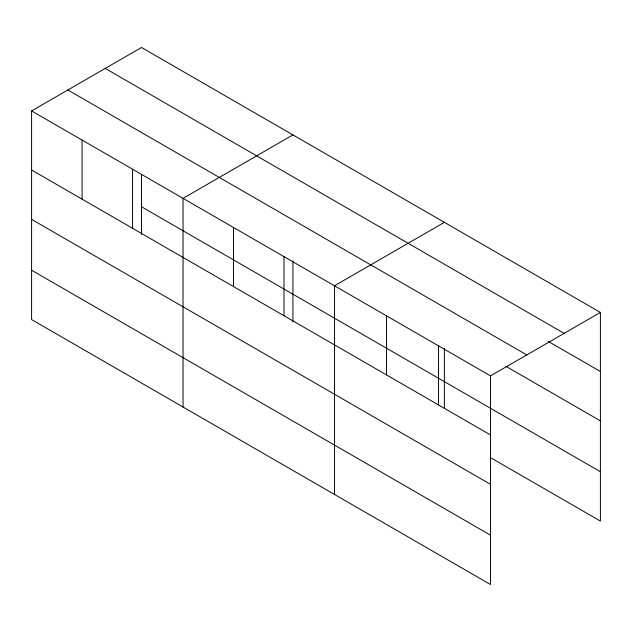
<?xml version="1.0" encoding="UTF-8"?>
<svg xmlns="http://www.w3.org/2000/svg" width="632" height="632" viewBox="0 0 632 632"><rect width="100%" height="100%" fill="white"/><g stroke="black" fill="none" stroke-linecap="round" stroke-linejoin="round"><path stroke-width="0.95" d="M490.503 484.31L490.503 375.874L31.6 110.924L31.6 319.579L490.503 584.521L490.503 484.31L31.6 219.367M490.416 457.576L600.4 521.076L600.4 312.421L141.497 47.479L31.6 110.924M292.932 134.908L183.035 198.361L183.035 407.008M444.375 222.345L334.478 285.79L334.478 494.437M490.503 375.874L600.4 312.421M105.228 68.414L564.131 333.364M548.394 341.478L600.4 371.505M67.869 89.989L526.772 354.931M505.758 366.22L600.4 420.865M141.497 206.767L600.4 471.717M31.6 170.008L490.503 434.95M31.6 270.22L490.503 535.162M444.375 348.382L444.375 408.288M438.489 345.846L438.489 404.922M386.484 315.818L386.484 374.902M292.932 260.953L292.932 321.846M283.997 256.647L283.997 315.731M233.516 227.504L233.516 286.58M141.497 174.495L141.497 234.409M132.562 169.218L132.562 228.294M82.081 140.075L82.081 199.151"/></g></svg>
